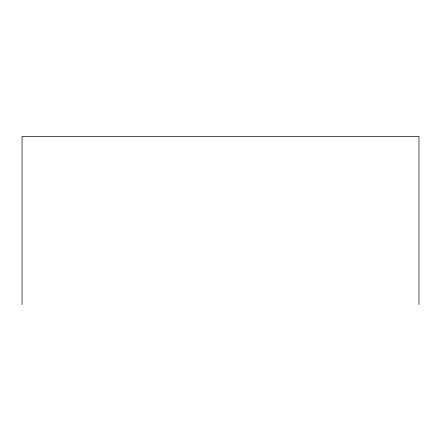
<?xml version="1.0" encoding="UTF-8"?>
<svg xmlns="http://www.w3.org/2000/svg" width="441" height="441" viewBox="0 0 441 441"><rect width="100%" height="100%" fill="white"/><g stroke="black" fill="none" stroke-linecap="round" stroke-linejoin="round"><path stroke-width="0.66" d="M418.95 304.527L418.95 136.473L22.05 136.473L22.05 304.527"/></g></svg>
